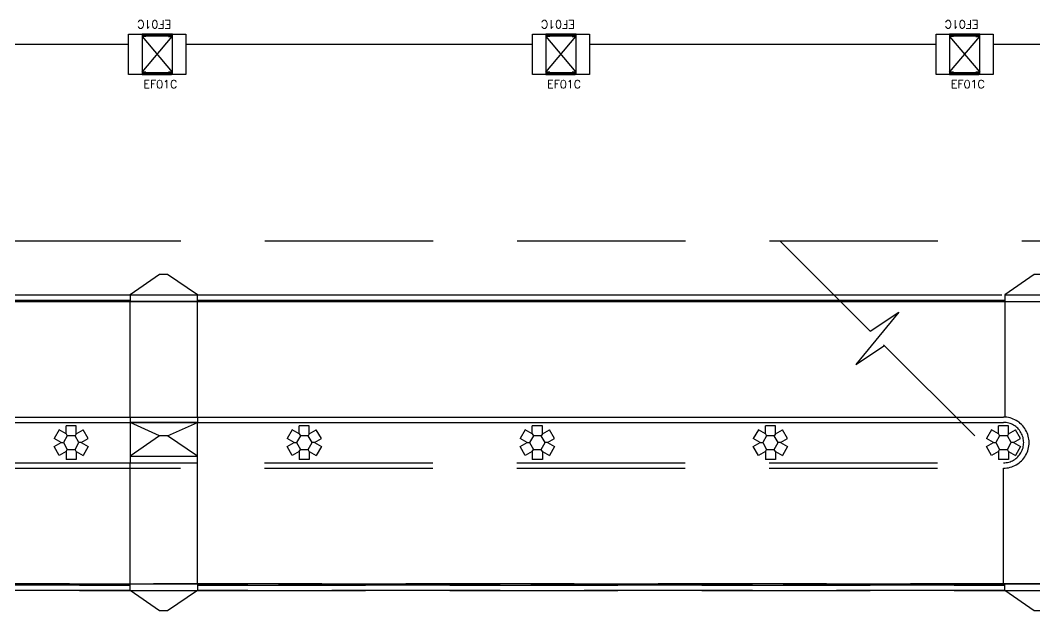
# Model space of a CAD drawing. Header units: millimetres. Extents: x 2046 to 2564, y 885 to 1120.
# Drawn here: x 2300.45 to 2315.53, y 941.28 to 950.06 of the extents above; entities that cross this region are included whole.
import ezdxf

# ---------------------------------------------------------------- set-up
doc = ezdxf.new("R2010")
doc.units = ezdxf.units.MM
doc.header["$LTSCALE"] = 10
doc.linetypes.add('DASHDOT2', pattern=[0.5, 0.25, -0.125, 0, -0.125])
doc.linetypes.add('HIDDEN', pattern=[0.375, 0.25, -0.125])
for name, color, linetype in [('AR-CORRIMAO-V1', 52, 'Continuous'), ('AR-DASH', 1, 'DASHDOT2'), ('AR-ESQ', 1, 'Continuous'), ('AR-ESTC', 3, 'Continuous'), ('AR-ESTC-C', 3, 'Continuous'), ('AR-ESTC-V3', 3, 'Continuous'), ('AR-ESTMA-C', 3, 'Continuous'), ('AR-PISO-V1', 2, 'Continuous'), ('AR-PISO2', 1, 'Continuous'), ('AR-PROJ', 1, 'HIDDEN'), ('AR-PROJ-RAMPA', 1, 'HIDDEN'), ('AR-SHAFT', 1, 'Continuous'), ('DT-ESQ-PERFIL CADEIRA-C', 2, 'Continuous'), ('DT-ESQ-PERFIL CADEIRA-V', 1, 'Continuous'), ('DT-ESQ-VENEZIANA-C', 1, 'Continuous'), ('DT-ESQ-VENEZIANA-V', 1, 'Continuous'), ('DT-TXTESQ', 2, 'Continuous'), ('DT-TXTMOD', 1, 'Continuous')]:
    doc.layers.add(name, color=color, linetype=linetype)
doc.layers.add('pontozero', color=7, linetype='Continuous', plot=False)
doc.styles.add('S10', font='simplex.shx', dxfattribs={"height": 0.1})
doc.styles.add('S12', font='simplex.shx', dxfattribs={"width": 1.1, "height": 0.12})

# ---------------------------------------------------------------- blocks, each defined once
blk = doc.blocks.new('new block')
at = {"layer": 'AR-ESTC-C', "ltscale": 0.25}
for p, q in [((-37.421, -7.575), (-38.421, -7.575)), ((-38.421, -7.575), (-38.421, -7.675)), ((-37.421, -7.675), (-38.421, -7.675)), ((-38.421, -7.675), (-37.978, -7.975)), ((-37.86, -7.975), (-37.421, -7.675)), ((-37.421, -7.675), (-37.421, -7.575)), ((-37.978, -7.975), (-37.86, -7.975))]:
    blk.add_line(p, q, dxfattribs=at)
blk = doc.blocks.new('new block2')
at = {"layer": 'AR-ESTC-V3', "ltscale": 0.25}
for p, q in [((-24.421, -7.575), (-25.421, -7.575)), ((-25.421, -7.575), (-25.421, -7.675)), ((-24.421, -7.675), (-25.421, -7.675)), ((-25.421, -7.675), (-24.978, -7.975)), ((-24.86, -7.975), (-24.421, -7.675)), ((-24.421, -7.675), (-24.421, -7.575)), ((-24.978, -7.975), (-24.86, -7.975))]:
    blk.add_line(p, q, dxfattribs=at)
blk = doc.blocks.new('pilar15')
at = {"layer": 'AR-ESTMA-C'}
for p, q in [((-0.179, 0.19), (-0.254, 0.06)), ((-0.075, 0.13), (-0.179, 0.19)), ((0.075, 0.25), (-0.075, 0.25)), ((-0.075, 0.13), (-0.075, 0.25)), ((0.075, 0.13), (0.075, 0.25)), ((0.075, 0.13), (0.179, 0.19)), ((0.254, 0.06), (0.179, 0.19)), ((-0.15, 0), (-0.254, 0.06)), ((-0.254, -0.06), (-0.15, 0)), ((-0.15, 0), (-0.115, 0)), ((-0.075, 0.13), (-0.058, 0.1)), ((0.075, 0.13), (0.058, 0.1)), ((0.15, 0), (0.115, 0)), ((0.15, 0), (0.254, 0.06)), ((0.15, 0), (0.254, -0.06)), ((-0.179, -0.19), (-0.254, -0.06)), ((-0.075, -0.13), (-0.179, -0.19)), ((-0.075, -0.13), (-0.058, -0.1)), ((-0.075, -0.13), (-0.075, -0.25)), ((0.075, -0.13), (0.058, -0.1)), ((0.075, -0.13), (0.179, -0.19)), ((0.075, -0.13), (0.075, -0.25)), ((0.254, -0.06), (0.179, -0.19)), ((0.075, -0.25), (-0.075, -0.25))]:
    blk.add_line(p, q, dxfattribs=at)
blk.add_lwpolyline([(0.058, 0.1), (-0.058, 0.1), (-0.115, 0), (-0.058, -0.1), (0.058, -0.1), (0.115, 0)], close=True, dxfattribs=at)
blk = doc.blocks.new('EF01C-P')
at = {"layer": 'DT-ESQ-PERFIL CADEIRA-C', "ltscale": 0.1}
for points in [[(0.01, 0.002), (0.01, 0.003), (0.002, 0.003, 1), (0.002, 0), (0.015, 0, 0.414214), (0.016, 0.002), (0.016, 0.033), (0.043, 0.033)], [(0.043, 0.006), (0.018, 0.006), (0.018, 0.016), (0.016, 0.016), (0.016, 0.006, 0.414214), (0.018, 0.005), (0.043, 0.005), (0.056, 0.005, 1), (0.056, 0.008), (0.043, 0.008), (0.043, 0.02), (0.043, 0.032), (0.056, 0.032, 1), (0.056, 0.035), (0.043, 0.035), (0.016, 0.035, 0.414214), (0.015, 0.033), (0.015, 0.002), (0.002, 0.002)], [(0.041, 0.02), (0.041, 0.032, -0.414214), (0.043, 0.033), (0.056, 0.033)], [(0.041, 0.02), (0.041, 0.008, 0.414214), (0.043, 0.006), (0.056, 0.006)], [(0.407, 0.006), (0.432, 0.006), (0.432, 0.016), (0.433, 0.016), (0.433, 0.006, -0.414214), (0.432, 0.005), (0.407, 0.005), (0.394, 0.005, -1), (0.394, 0.008), (0.407, 0.008), (0.407, 0.02), (0.407, 0.032), (0.394, 0.032, -1), (0.394, 0.035), (0.407, 0.035), (0.433, 0.035, -0.414214), (0.435, 0.033), (0.435, 0.002), (0.448, 0.002)], [(0.409, 0.02), (0.409, 0.032, 0.414214), (0.407, 0.033), (0.394, 0.033)], [(0.409, 0.02), (0.409, 0.008, -0.414214), (0.407, 0.006), (0.394, 0.006)], [(0.44, 0.002), (0.44, 0.003), (0.448, 0.003, -1), (0.448, 0), (0.435, 0, -0.414214), (0.433, 0.002), (0.433, 0.033), (0.407, 0.033)]]:
    blk.add_lwpolyline(points, format="xyb", dxfattribs=at)
at = {"layer": 'DT-ESQ-PERFIL CADEIRA-V', "ltscale": 0.1}
blk.add_line((0.015, 0), (0.435, 0), dxfattribs=at)
at = {"layer": 'DT-ESQ-VENEZIANA-C', "ltscale": 0.1}
for p, q in [((0.043, 0.011), (0.407, 0.011)), ((0.043, 0.009), (0.407, 0.009))]:
    blk.add_line(p, q, dxfattribs=at)
at = {"layer": 'DT-ESQ-VENEZIANA-V', "ltscale": 0.1}
blk.add_line((0.043, 0.031), (0.407, 0.031), dxfattribs=at)
at = {"layer": 'DT-TXTESQ', "ltscale": 0.1, "style": 'S12'}
blk.add_text('EF01C', height=0.12, dxfattribs=at).set_placement((0.019, -0.205))
at = {"layer": 'DT-TXTMOD', "ltscale": 0.1, "style": 'S10', "flags": 3}
blk.add_attdef('EF01C', (0.021, -0.14), '', height=0.1, dxfattribs=at)

msp = doc.modelspace()

# ---------------------------------------------------------------- linework, layer by layer
at = {"layer": 'AR-CORRIMAO-V1'}
for p, q in [((2290.082, 945.977), (2302.082, 945.977)), ((2290.082, 945.977), (2302.082, 945.977)), ((2290.082, 945.897), (2302.082, 945.897)), ((2290.082, 945.897), (2302.082, 945.897)), ((2303.082, 945.977), (2312.537, 945.977)), ((2303.082, 945.977), (2312.537, 945.977)), ((2303.082, 945.897), (2312.617, 945.897)), ((2303.082, 945.897), (2312.617, 945.897)), ((2289.082, 944.157), (2314.357, 944.157)), ((2289.082, 944.157), (2314.357, 944.157)), ((2289.082, 944.077), (2314.437, 944.077)), ((2289.082, 944.077), (2314.437, 944.077)), ((2302.082, 944.157), (2302.082, 944.077)), ((2302.082, 944.157), (2302.082, 944.077)), ((2302.082, 944.157), (2302.082, 944.077)), ((2303.082, 944.157), (2303.082, 944.077)), ((2303.082, 944.157), (2303.082, 944.077)), ((2303.082, 944.157), (2303.082, 944.077))]:
    msp.add_line(p, q, dxfattribs=at)
at = {"layer": 'AR-DASH'}
for p, q in [((2313.081, 945.433), (2311.737, 946.777)), ((2313.081, 945.433), (2311.737, 946.777)), ((2313.081, 945.433), (2311.737, 946.777)), ((2313.505, 945.716), (2312.869, 944.938)), ((2313.505, 945.716), (2312.869, 944.938)), ((2313.505, 945.716), (2312.869, 944.938)), ((2313.081, 945.433), (2313.505, 945.716)), ((2313.081, 945.433), (2313.505, 945.716)), ((2313.081, 945.433), (2313.505, 945.716)), ((2312.869, 944.938), (2313.293, 945.221)), ((2312.869, 944.938), (2313.293, 945.221)), ((2312.869, 944.938), (2313.293, 945.221)), ((2314.637, 943.877), (2313.282, 945.233)), ((2314.637, 943.877), (2313.282, 945.233)), ((2314.637, 943.877), (2313.282, 945.233))]:
    msp.add_line(p, q, dxfattribs=at)
at = {"layer": 'AR-ESTC'}
for points in [[(2302.061, 949.852), (2302.261, 949.852), (2302.261, 949.252), (2302.061, 949.252)], [(2302.711, 949.852), (2302.911, 949.852), (2302.911, 949.252), (2302.711, 949.252)], [(2308.061, 949.852), (2308.261, 949.852), (2308.261, 949.252), (2308.061, 949.252)], [(2308.711, 949.852), (2308.911, 949.852), (2308.911, 949.252), (2308.711, 949.252)], [(2314.061, 949.852), (2314.261, 949.852), (2314.261, 949.252), (2314.061, 949.252)], [(2314.711, 949.852), (2314.911, 949.852), (2314.911, 949.252), (2314.711, 949.252)]]:
    msp.add_lwpolyline(points, close=True, dxfattribs=at)
at = {"layer": 'AR-ESTC-V3', "ltscale": 0.25}
for p, q in [((2302.521, 943.877), (2302.082, 944.077)), ((2302.521, 943.877), (2302.082, 944.077)), ((2302.521, 943.877), (2302.082, 944.077)), ((2302.082, 944.077), (2302.082, 943.477)), ((2302.639, 943.877), (2303.082, 944.077)), ((2302.639, 943.877), (2303.082, 944.077)), ((2302.639, 943.877), (2303.082, 944.077)), ((2303.082, 943.477), (2303.082, 944.077))]:
    msp.add_line(p, q, dxfattribs=at)
msp.add_lwpolyline([(2302.082, 943.477), (2303.082, 943.477), (2303.082, 944.077), (2302.082, 944.077)], close=True, dxfattribs=at)
for points in [[(2303.082, 944.077), (2302.082, 944.077), (2302.082, 943.477), (2303.082, 943.477)], [(2303.082, 943.477), (2303.082, 944.077)]]:
    msp.add_lwpolyline(points, dxfattribs=at)
at = {"layer": 'AR-PISO-V1'}
for p, q in [((2289.286, 945.877), (2312.637, 945.877)), ((2312.637, 945.877), (2289.286, 945.877)), ((2302.082, 944.157), (2302.082, 945.877)), ((2302.082, 944.157), (2302.082, 945.877)), ((2302.082, 944.157), (2302.082, 945.877)), ((2303.082, 944.157), (2303.082, 945.877)), ((2303.082, 944.157), (2303.082, 945.877)), ((2303.082, 944.157), (2303.082, 945.877))]:
    msp.add_line(p, q, dxfattribs=at)
at = {"layer": 'AR-PISO2'}
for p, q in [((2296.911, 949.702), (2302.061, 949.702)), ((2302.911, 949.702), (2308.061, 949.702)), ((2308.911, 949.702), (2314.061, 949.702)), ((2314.911, 949.702), (2320.061, 949.702))]:
    msp.add_line(p, q, dxfattribs=at)
at = {"layer": 'AR-PROJ'}
msp.add_line((2289.087, 946.777), (2316.795, 946.777), dxfattribs=at)
msp.add_line((2289.087, 946.777), (2316.795, 946.777), dxfattribs=at)
msp.add_line((2289.087, 946.777), (2316.795, 946.777), dxfattribs=at)
at = {"layer": 'AR-PROJ-RAMPA'}
for p, q in [((2312.537, 945.977), (2315.082, 945.977)), ((2312.537, 945.977), (2315.082, 945.977)), ((2312.537, 945.977), (2315.082, 945.977)), ((2312.617, 945.897), (2315.082, 945.897)), ((2312.617, 945.897), (2315.082, 945.897)), ((2312.617, 945.897), (2315.082, 945.897)), ((2312.637, 945.877), (2316.182, 945.877)), ((2312.637, 945.877), (2316.182, 945.877)), ((2315.082, 945.877), (2315.082, 944.157)), ((2315.082, 945.877), (2315.082, 944.157)), ((2315.082, 945.877), (2315.082, 944.157)), ((2314.357, 944.157), (2315.063, 944.157)), ((2314.357, 944.157), (2315.063, 944.157)), ((2314.437, 944.077), (2315.063, 944.077)), ((2314.437, 944.077), (2315.063, 944.077)), ((2289.082, 943.477), (2315.063, 943.477)), ((2289.082, 943.477), (2315.063, 943.477)), ((2302.082, 941.677), (2302.082, 943.477)), ((2302.082, 941.677), (2302.082, 943.477)), ((2302.082, 941.677), (2302.082, 943.477)), ((2303.082, 941.677), (2303.082, 943.477)), ((2303.082, 941.677), (2303.082, 943.477)), ((2303.082, 941.677), (2303.082, 943.477)), ((2289.082, 943.397), (2315.063, 943.397)), ((2289.082, 943.397), (2315.063, 943.397)), ((2315.063, 941.677), (2315.063, 943.397)), ((2315.063, 941.677), (2315.063, 943.397)), ((2315.063, 941.677), (2315.063, 943.397)), ((2289.286, 941.677), (2316.181, 941.677)), ((2316.181, 941.677), (2289.286, 941.677)), ((2290.082, 941.657), (2302.082, 941.657)), ((2302.082, 941.657), (2290.082, 941.657)), ((2290.082, 941.577), (2302.082, 941.577)), ((2302.082, 941.577), (2290.082, 941.577)), ((2303.082, 941.657), (2315.082, 941.657)), ((2315.082, 941.657), (2303.082, 941.657)), ((2303.082, 941.577), (2315.082, 941.577)), ((2315.082, 941.577), (2303.082, 941.577))]:
    msp.add_line(p, q, dxfattribs=at)
for radius, start, end in [(0.38, 269.9984, 90.0016), (0.38, 269.9984, 90.0016), (0.38, 269.9984, 90.0016), (0.3, 269.9983, 90.0017), (0.3, 269.9983, 90.0017), (0.3, 269.9983, 90.0017)]:
    msp.add_arc((2315.063, 943.777), radius, start, end, dxfattribs=at)
at = {"layer": 'AR-SHAFT'}
for p, q in [((2302.262, 949.287), (2302.709, 949.817)), ((2302.262, 949.817), (2302.709, 949.287)), ((2308.262, 949.287), (2308.709, 949.817)), ((2308.262, 949.817), (2308.709, 949.287)), ((2314.262, 949.287), (2314.709, 949.817)), ((2314.262, 949.817), (2314.709, 949.287))]:
    msp.add_line(p, q, dxfattribs=at)

# ---------------------------------------------------------------- block references
at = {"layer": 'AR-ESQ', "rotation": 180}
for p in [(2302.711, 949.852), (2308.711, 949.852), (2314.711, 949.852)]:
    msp.add_blockref('EF01C-P', p, dxfattribs=at)
at = {"layer": 'AR-ESQ'}
for p in [(2302.261, 949.252), (2308.261, 949.252), (2314.261, 949.252)]:
    msp.add_blockref('EF01C-P', p, dxfattribs=at)
at = {"layer": 'AR-ESTMA-C', "ltscale": 0.25}
for p in [(2301.206, 943.777), (2301.206, 943.777), (2301.206, 943.777), (2304.671, 943.777), (2304.671, 943.777), (2304.671, 943.777), (2308.135, 943.777), (2308.135, 943.777), (2308.135, 943.777), (2311.599, 943.777), (2311.599, 943.777), (2311.599, 943.777), (2315.063, 943.777), (2315.063, 943.777), (2315.063, 943.777)]:
    msp.add_blockref('pilar15', p, dxfattribs=at)
at = {"layer": 'pontozero', "rotation": 180}
for name, p in [('new block2', (2277.661, 938.302)), ('new block2', (2277.661, 938.302)), ('new block2', (2277.661, 938.302)), ('new block', (2277.661, 938.302)), ('new block', (2277.661, 938.302)), ('new block', (2277.661, 938.302)), ('new block', (2264.661, 935.902)), ('new block', (2264.661, 935.902)), ('new block', (2264.661, 935.902))]:
    msp.add_blockref(name, p, dxfattribs=at)
at = {"layer": 'pontozero', "xscale": -1}
for p in [(2264.661, 949.252), (2264.661, 949.252), (2264.661, 949.252), (2277.661, 949.252), (2277.661, 949.252), (2277.661, 949.252)]:
    msp.add_blockref('new block', p, dxfattribs=at)

doc.saveas('drawing.dxf')
